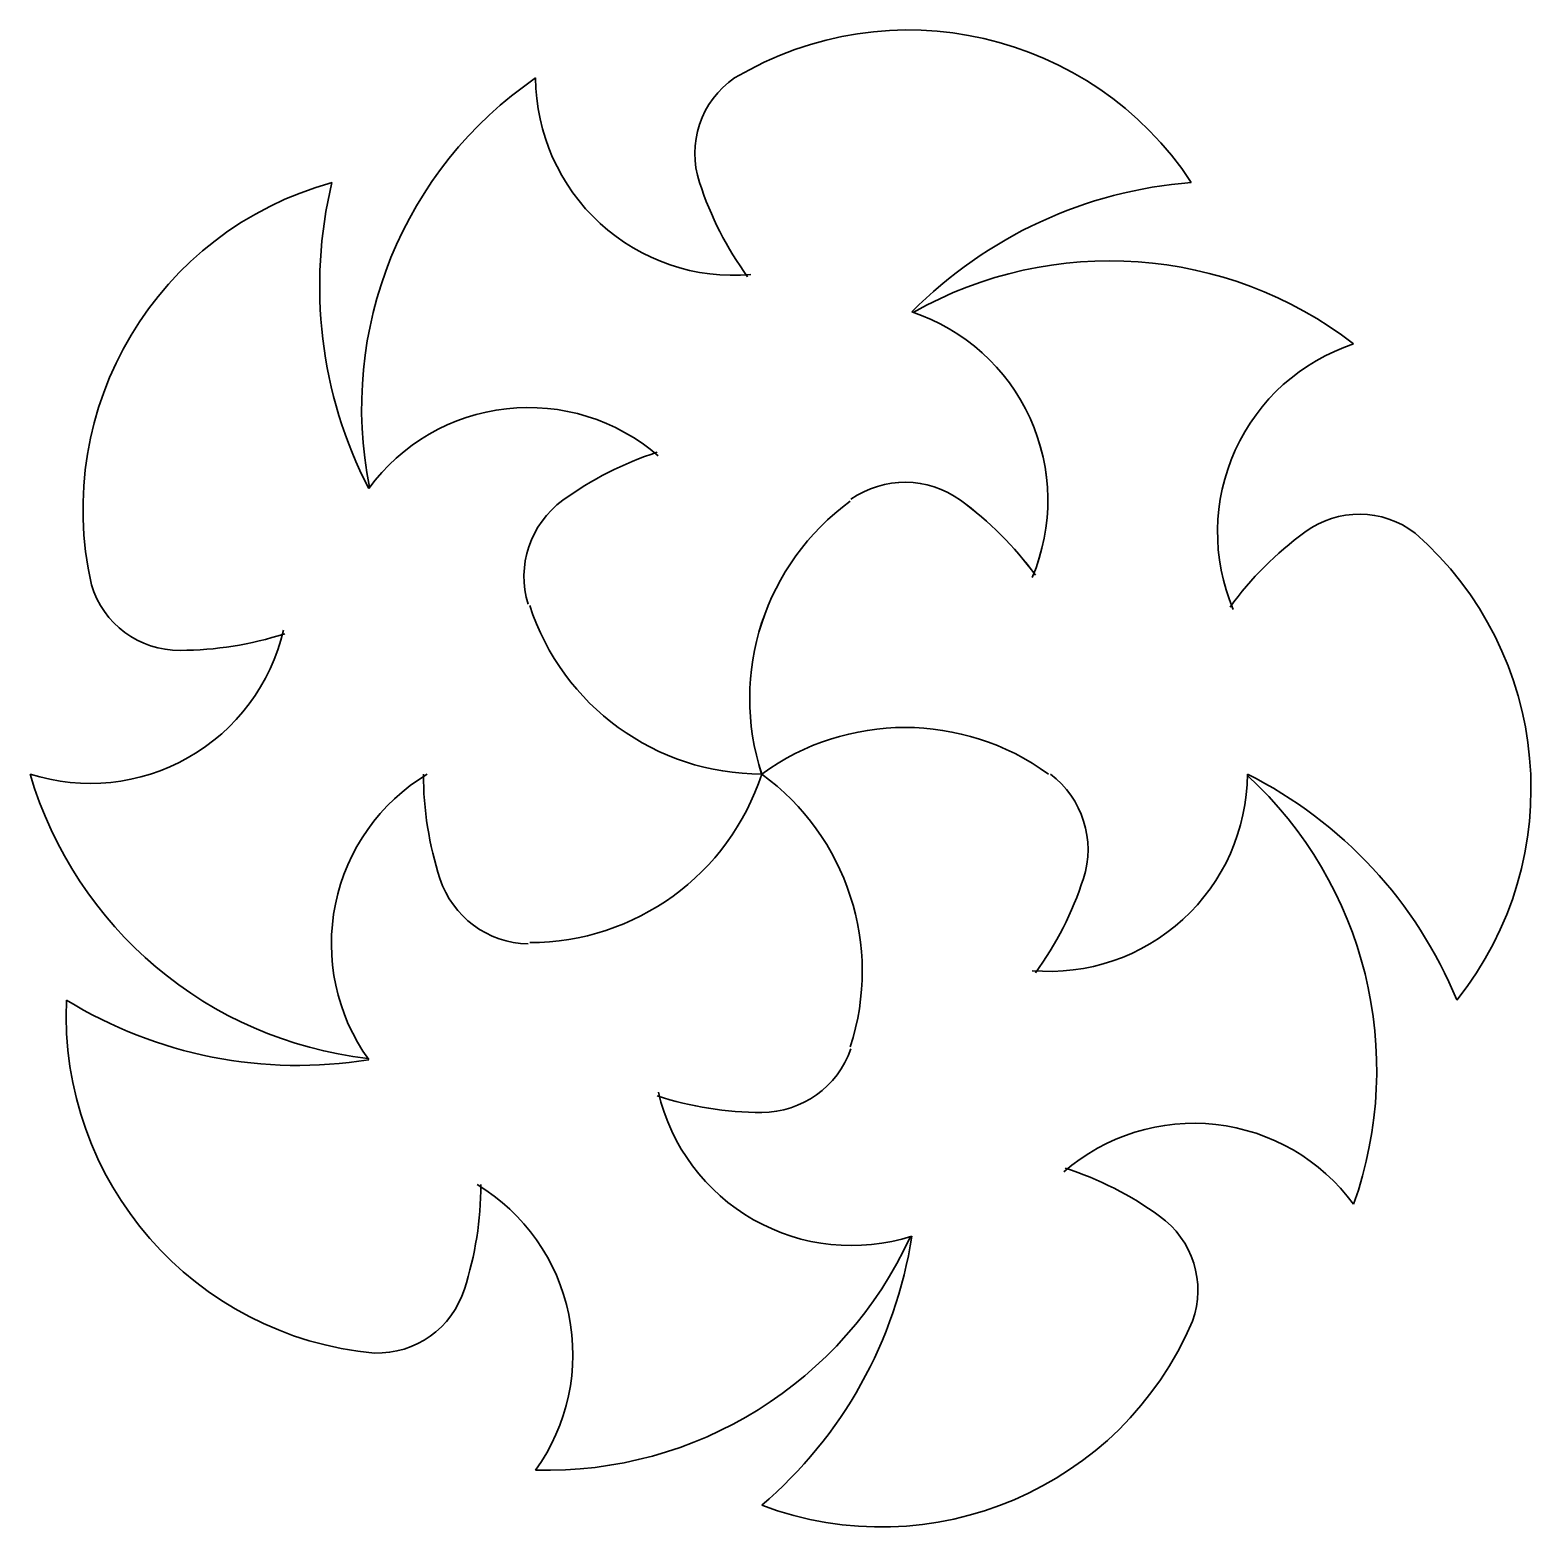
# Model space of a CAD drawing. Header units: millimetres. Extents: x 1179.4 to 1271.7, y 902.5 to 994.6.
import ezdxf

# ---------------------------------------------------------------- set-up
doc = ezdxf.new("R2010")
doc.units = ezdxf.units.MM
doc.layers.add('Kante', color=129, linetype='Continuous', lineweight=30)

# ---------------------------------------------------------------- blocks, each defined once
blk = doc.blocks.new('flügel')
at = {"layer": 'Kante'}
for centre, radius, start, end in [((57.06, 18.54), 54.37, 94.4432, 135.2336), ((10.81, 33.67), 24.39, 337.1145, 71.7061), ((17.63, 24.27), 11.61, 54, 124.9626), ((28.53, 9.27), 30, 126, 198), ((0, 0), 41.61, 36, 54)]:
    blk.add_arc(centre, radius, start, end, dxfattribs=at)

msp = doc.modelspace()

# ---------------------------------------------------------------- linework, layer by layer
at = {"layer": 'Kante'}
for centre, radius, start, end in [((1233.409, 973.729), 20.84, 33.37907, 120.85121), ((1224.386, 971.322), 24.604, 124.41489, 191.41341), ((1222.677, 991.682), 12.197, 180.2939, 274.88547), ((1225.886, 986.984), 5.613, 124.30741, 198.63534), ((1203.487, 965.1), 20.84, 105.37907, 192.85121), ((1240.356, 991.62), 20.807, 198, 216), ((1245.785, 955.775), 24.604, 52.41489, 119.41341), ((1229.789, 965.655), 12.197, 337.11453, 71.7061), ((1264.62, 963.692), 12.197, 108.2939, 202.88547), ((1233.203, 960.957), 5.807, 54, 124.96262), ((1224.386, 948.822), 20.807, 36, 54), ((1238.652, 953.457), 15, 126, 198), ((1261.143, 959.188), 5.613, 52.30741, 126.63534), ((1270.024, 946.859), 20.807, 126, 144), ((1250.861, 947.937), 20.84, 321.37907, 48.85121), ((1188.556, 962.041), 5.613, 196.30741, 270.63534), ((1183.095, 960.441), 12.197, 252.2939, 346.88547), ((1188.618, 977.236), 20.807, 270, 288), ((1202.987, 955.775), 24.604, 196.41489, 263.41341), ((1237.611, 930.619), 24.604, 340.41489, 47.41341), ((1202.446, 933.976), 20.84, 177.37907, 264.85121), ((1250.961, 915.152), 12.197, 36.2939, 130.88547), ((1236.622, 904.811), 20.807, 54, 72), ((1186.31, 923.585), 20.807, 342, 0), ((1200.576, 913.143), 12.197, 324.2939, 58.88547), ((1245.603, 917.068), 5.613, 340.30741, 54.63534), ((1211.161, 930.619), 24.604, 268.41489, 335.41341), ((1200.742, 918.831), 5.613, 268.30741, 342.63534), ((1231.725, 923.369), 20.84, 249.37907, 336.85121)]:
    msp.add_arc(centre, radius, start, end, dxfattribs=at)

# ---------------------------------------------------------------- block references
at = {"xscale": 0.5, "yscale": 0.5, "zscale": 0.5}
for rotation in [71.99999999999999, 143.9999999999999, 143.9999999999999, 287.9999999999999, 216, 215.9999999999999]:
    msp.add_blockref('flügel', (1224.386, 948.822), dxfattribs=dict(at, rotation=rotation))
msp.add_blockref('flügel', (1224.386, 948.822), dxfattribs=at)

doc.saveas('drawing.dxf')
